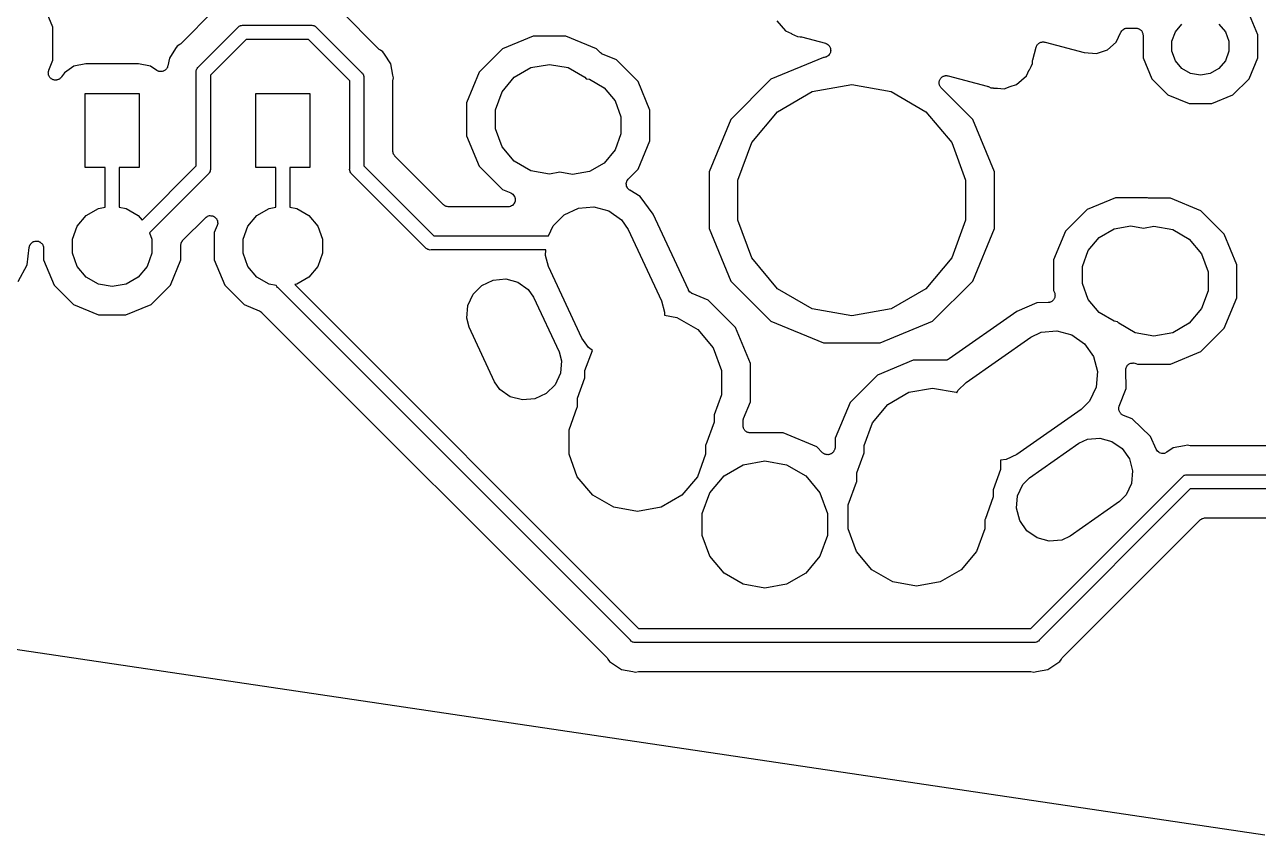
# Model space of a CAD drawing. Extents: x 61 to 194, y -153 to -61.
# Drawn here: x 142.96 to 164.65, y -143.91 to -129.67 of the extents above; entities that cross this region are included whole.
import ezdxf

# ---------------------------------------------------------------- set-up
doc = ezdxf.new("R2010")
doc.units = 0
doc.header["$MEASUREMENT"] = 0
doc.layers.add('BLACK', color=7, linetype='CONTINUOUS')

msp = doc.modelspace()

# ---------------------------------------------------------------- linework, layer by layer
at = {"layer": 'BLACK', "linetype": 'CONTINUOUS'}
for p, q in [((143.458, -129.71), (143.236, -129.174)), ((146.299, -129.405), (145.705, -129.999)), ((149.195, -130.099), (148.501, -129.405)), ((146.733, -129.694), (146.746, -129.685)), ((146.746, -129.685), (146.752, -129.684)), ((146.752, -129.684), (146.757, -129.681)), ((146.757, -129.681), (146.773, -129.678)), ((146.773, -129.678), (146.789, -129.674)), ((146.789, -129.674), (146.805, -129.675)), ((146.805, -129.675), (147.995, -129.675)), ((147.995, -129.675), (148.011, -129.674)), ((148.011, -129.674), (148.027, -129.678)), ((148.027, -129.678), (148.043, -129.681)), ((148.043, -129.681), (148.048, -129.684)), ((148.048, -129.684), (148.054, -129.685)), ((148.054, -129.685), (148.067, -129.694)), ((156.185, -129.597), (156.261, -129.684)), ((156.261, -129.684), (156.261, -129.684)), ((156.261, -129.684), (156.262, -129.684)), ((156.262, -129.684), (156.338, -129.772)), ((163.189, -129.79), (163.303, -129.655)), ((163.956, -129.655), (164.069, -129.79)), ((164.637, -129.844), (164.491, -129.492)), ((143.458, -130.29), (143.458, -129.71)), ((146.015, -130.408), (146.708, -129.715)), ((146.708, -129.715), (146.718, -129.703)), ((146.718, -129.703), (146.733, -129.694)), ((148.067, -129.694), (148.082, -129.703)), ((148.082, -129.703), (148.092, -129.715)), ((148.092, -129.715), (148.885, -130.508)), ((151.897, -129.868), (151.362, -130.09)), ((152.477, -129.868), (151.897, -129.868)), ((153.013, -130.09), (152.477, -129.868)), ((156.338, -129.772), (156.441, -129.822)), ((156.441, -129.822), (156.442, -129.823)), ((156.442, -129.823), (156.442, -129.823)), ((156.442, -129.823), (156.544, -129.873)), ((156.544, -129.873), (156.592, -129.877)), ((156.592, -129.877), (156.604, -129.88)), ((156.604, -129.88), (156.616, -129.881)), ((156.616, -129.881), (157.037, -129.992)), ((162.146, -129.972), (162.233, -129.795)), ((162.233, -129.795), (162.236, -129.792)), ((162.236, -129.792), (162.237, -129.788)), ((162.237, -129.788), (162.249, -129.774)), ((162.249, -129.774), (162.259, -129.76)), ((162.259, -129.76), (162.263, -129.757)), ((162.263, -129.757), (162.265, -129.754)), ((162.265, -129.754), (162.281, -129.745)), ((162.281, -129.745), (162.296, -129.735)), ((162.296, -129.735), (162.3, -129.734)), ((162.3, -129.734), (162.304, -129.732)), ((162.304, -129.732), (162.321, -129.729)), ((162.321, -129.729), (162.339, -129.725)), ((162.339, -129.725), (162.343, -129.725)), ((162.343, -129.725), (162.347, -129.724)), ((162.347, -129.724), (162.494, -129.724)), ((162.494, -129.724), (162.505, -129.726)), ((162.505, -129.726), (162.516, -129.726)), ((162.516, -129.726), (162.527, -129.73)), ((162.527, -129.73), (162.538, -129.732)), ((162.538, -129.732), (162.547, -129.738)), ((162.547, -129.738), (162.558, -129.741)), ((162.558, -129.741), (162.566, -129.749)), ((162.566, -129.749), (162.576, -129.754)), ((162.576, -129.754), (162.583, -129.763)), ((162.583, -129.763), (162.591, -129.77)), ((162.591, -129.77), (162.597, -129.779)), ((162.597, -129.779), (162.604, -129.788)), ((162.604, -129.788), (162.608, -129.798)), ((162.608, -129.798), (162.614, -129.808)), ((162.614, -129.808), (162.615, -129.819)), ((162.615, -129.819), (162.619, -129.829)), ((162.619, -129.829), (162.619, -129.84)), ((162.619, -129.84), (162.621, -129.851)), ((162.621, -129.851), (162.621, -130.245)), ((163.129, -129.956), (163.189, -129.79)), ((164.069, -129.79), (164.129, -129.956)), ((164.637, -130.245), (164.637, -129.844)), ((145.615, -130.086), (145.504, -130.253)), ((145.644, -130.044), (145.615, -130.086)), ((145.615, -130.086), (145.615, -130.086)), ((145.686, -130.015), (145.644, -130.044)), ((145.695, -130.007), (145.686, -130.015)), ((145.705, -129.999), (145.695, -130.007)), ((146.852, -129.925), (146.225, -130.552)), ((147.948, -129.925), (146.852, -129.925)), ((148.675, -130.652), (147.948, -129.925)), ((149.205, -130.107), (149.195, -130.099)), ((149.214, -130.115), (149.205, -130.107)), ((149.256, -130.144), (149.214, -130.115)), ((151.362, -130.09), (150.951, -130.501)), ((153.079, -130.156), (153.013, -130.09)), ((157.037, -129.992), (157.042, -129.995)), ((157.042, -129.995), (157.048, -129.996)), ((157.048, -129.996), (157.062, -130.004)), ((157.062, -130.004), (157.077, -130.011)), ((157.077, -130.011), (157.081, -130.015)), ((157.081, -130.015), (157.086, -130.018)), ((157.086, -130.018), (157.096, -130.03)), ((157.096, -130.03), (157.108, -130.042)), ((157.108, -130.042), (157.111, -130.047)), ((157.111, -130.047), (157.114, -130.052)), ((157.114, -130.052), (157.12, -130.067)), ((157.12, -130.067), (157.127, -130.082)), ((157.127, -130.082), (157.127, -130.088)), ((157.127, -130.088), (157.129, -130.093)), ((157.129, -130.093), (157.129, -130.109)), ((157.129, -130.109), (157.131, -130.126)), ((160.682, -130.283), (160.742, -130.06)), ((160.742, -130.06), (160.747, -130.05)), ((160.747, -130.05), (160.75, -130.04)), ((160.75, -130.04), (160.756, -130.03)), ((160.756, -130.03), (160.761, -130.02)), ((160.761, -130.02), (160.769, -130.013)), ((160.769, -130.013), (160.775, -130.004)), ((160.775, -130.004), (160.784, -129.997)), ((160.784, -129.997), (160.793, -129.989)), ((160.793, -129.989), (160.802, -129.985)), ((160.802, -129.985), (160.811, -129.978)), ((160.811, -129.978), (160.822, -129.975)), ((160.822, -129.975), (160.833, -129.971)), ((160.833, -129.971), (160.843, -129.97)), ((160.843, -129.97), (160.854, -129.967)), ((160.854, -129.967), (160.865, -129.968)), ((160.865, -129.968), (160.877, -129.967)), ((160.877, -129.967), (160.887, -129.97)), ((160.887, -129.97), (160.898, -129.971)), ((160.898, -129.971), (161.588, -130.156)), ((161.803, -130.17), (161.994, -130.105)), ((161.994, -130.105), (162.146, -129.972)), ((163.129, -130.132), (163.129, -129.956)), ((164.129, -129.956), (164.129, -130.132)), ((143.386, -130.465), (143.458, -130.29)), ((145.504, -130.253), (145.477, -130.388)), ((149.285, -130.186), (149.256, -130.144)), ((149.396, -130.353), (149.285, -130.186)), ((149.285, -130.186), (149.285, -130.186)), ((153.081, -130.158), (153.079, -130.156)), ((153.083, -130.16), (153.081, -130.158)), ((153.099, -130.17), (153.083, -130.16)), ((153.115, -130.181), (153.099, -130.17)), ((153.118, -130.182), (153.115, -130.181)), ((153.12, -130.184), (153.118, -130.182)), ((153.362, -130.284), (153.12, -130.184)), ((153.744, -130.666), (153.362, -130.284)), ((157.001, -130.242), (156.079, -130.624)), ((157.004, -130.242), (157.001, -130.242)), ((157.01, -130.241), (157.004, -130.242)), ((157.016, -130.241), (157.01, -130.241)), ((157.032, -130.237), (157.016, -130.241)), ((157.048, -130.234), (157.032, -130.237)), ((157.053, -130.231), (157.048, -130.234)), ((157.058, -130.23), (157.053, -130.231)), ((157.072, -130.22), (157.058, -130.23)), ((157.086, -130.212), (157.072, -130.22)), ((157.09, -130.208), (157.086, -130.212)), ((157.094, -130.205), (157.09, -130.208)), ((157.104, -130.191), (157.094, -130.205)), ((157.114, -130.178), (157.104, -130.191)), ((157.116, -130.173), (157.114, -130.178)), ((157.12, -130.168), (157.116, -130.173)), ((157.124, -130.152), (157.12, -130.168)), ((157.129, -130.137), (157.124, -130.152)), ((157.131, -130.126), (157.129, -130.131)), ((157.129, -130.131), (157.129, -130.137)), ((160.675, -130.352), (160.677, -130.309)), ((160.677, -130.309), (160.68, -130.296)), ((160.68, -130.296), (160.682, -130.283)), ((161.588, -130.156), (161.803, -130.17)), ((162.621, -130.245), (162.775, -130.615)), ((163.189, -130.298), (163.129, -130.132)), ((163.303, -130.433), (163.189, -130.298)), ((164.069, -130.298), (163.956, -130.433)), ((164.129, -130.132), (164.069, -130.298)), ((164.484, -130.615), (164.637, -130.245)), ((143.376, -130.508), (143.379, -130.496)), ((143.377, -130.517), (143.376, -130.508)), ((143.377, -130.527), (143.377, -130.517)), ((143.38, -130.539), (143.377, -130.527)), ((143.379, -130.496), (143.38, -130.483)), ((143.38, -130.483), (143.384, -130.474)), ((143.382, -130.551), (143.38, -130.539)), ((143.386, -130.56), (143.382, -130.551)), ((143.384, -130.474), (143.386, -130.465)), ((143.659, -130.509), (143.609, -130.584)), ((143.827, -130.396), (143.659, -130.509)), ((144.038, -130.355), (143.827, -130.396)), ((144.962, -130.355), (144.038, -130.355)), ((145.173, -130.396), (144.962, -130.355)), ((145.282, -130.469), (145.173, -130.396)), ((145.294, -130.475), (145.282, -130.469)), ((145.306, -130.482), (145.294, -130.475)), ((145.314, -130.483), (145.306, -130.482)), ((145.322, -130.487), (145.314, -130.483)), ((145.336, -130.488), (145.322, -130.487)), ((145.35, -130.49), (145.336, -130.488)), ((145.358, -130.489), (145.35, -130.49)), ((145.366, -130.49), (145.358, -130.489)), ((145.379, -130.486), (145.366, -130.49)), ((145.393, -130.484), (145.379, -130.486)), ((145.4, -130.48), (145.393, -130.484)), ((145.408, -130.477), (145.4, -130.48)), ((145.42, -130.469), (145.408, -130.477)), ((145.432, -130.462), (145.42, -130.469)), ((145.437, -130.456), (145.432, -130.462)), ((145.444, -130.451), (145.437, -130.456)), ((145.452, -130.44), (145.444, -130.451)), ((145.461, -130.429), (145.452, -130.44)), ((145.464, -130.421), (145.461, -130.429)), ((145.469, -130.415), (145.464, -130.421)), ((145.472, -130.401), (145.469, -130.415)), ((145.477, -130.388), (145.472, -130.401)), ((145.974, -130.489), (145.978, -130.473)), ((145.975, -130.505), (145.974, -130.489)), ((145.975, -132.148), (145.975, -130.505)), ((145.978, -130.473), (145.981, -130.457)), ((145.981, -130.457), (145.984, -130.452)), ((145.984, -130.452), (145.985, -130.446)), ((145.985, -130.446), (145.994, -130.433)), ((145.994, -130.433), (146.003, -130.418)), ((146.003, -130.418), (146.015, -130.408)), ((146.225, -130.552), (146.225, -132.195)), ((148.885, -130.508), (148.897, -130.518)), ((148.897, -130.518), (148.906, -130.533)), ((148.906, -130.533), (148.915, -130.546)), ((148.915, -130.546), (148.916, -130.552)), ((148.916, -130.552), (148.919, -130.557)), ((149.435, -130.55), (149.396, -130.353)), ((149.445, -130.6), (149.435, -130.55)), ((149.435, -130.55), (149.435, -130.55)), ((150.951, -130.501), (150.729, -131.036)), ((151.567, -130.588), (151.857, -130.42)), ((151.857, -130.42), (152.187, -130.362)), ((152.187, -130.362), (152.517, -130.42)), ((152.517, -130.42), (152.807, -130.588)), ((160.572, -130.562), (160.622, -130.459)), ((160.622, -130.459), (160.623, -130.458)), ((160.623, -130.458), (160.652, -130.399)), ((160.623, -130.458), (160.623, -130.458)), ((160.652, -130.399), (160.653, -130.396)), ((160.653, -130.396), (160.675, -130.352)), ((163.456, -130.521), (163.303, -130.433)), ((163.629, -130.552), (163.456, -130.521)), ((163.803, -130.521), (163.629, -130.552)), ((163.956, -130.433), (163.803, -130.521)), ((143.389, -130.569), (143.386, -130.56)), ((143.396, -130.58), (143.389, -130.569)), ((143.402, -130.591), (143.396, -130.58)), ((143.409, -130.597), (143.402, -130.591)), ((143.415, -130.605), (143.409, -130.597)), ((143.426, -130.612), (143.415, -130.605)), ((143.435, -130.62), (143.426, -130.612)), ((143.444, -130.624), (143.435, -130.62)), ((143.452, -130.63), (143.444, -130.624)), ((143.464, -130.632), (143.452, -130.63)), ((143.475, -130.637), (143.464, -130.632)), ((143.485, -130.638), (143.475, -130.637)), ((143.495, -130.64), (143.485, -130.638)), ((143.507, -130.639), (143.495, -130.64)), ((143.52, -130.639), (143.507, -130.639)), ((143.529, -130.636), (143.52, -130.639)), ((143.539, -130.635), (143.529, -130.636)), ((143.55, -130.63), (143.539, -130.635)), ((143.562, -130.626), (143.55, -130.63)), ((143.569, -130.62), (143.562, -130.626)), ((143.578, -130.616), (143.569, -130.62)), ((143.587, -130.607), (143.578, -130.616)), ((143.597, -130.599), (143.587, -130.607)), ((143.602, -130.591), (143.597, -130.599)), ((143.609, -130.584), (143.602, -130.591)), ((148.675, -132.195), (148.675, -130.652)), ((148.919, -130.557), (148.922, -130.573)), ((148.922, -130.573), (148.926, -130.589)), ((148.926, -130.589), (148.925, -130.605)), ((148.925, -130.605), (148.925, -132.148)), ((149.433, -130.675), (149.435, -130.663)), ((149.433, -131.885), (149.433, -130.675)), ((149.435, -130.65), (149.445, -130.6)), ((149.435, -130.663), (149.435, -130.65)), ((151.352, -130.844), (151.567, -130.588)), ((152.807, -130.588), (152.829, -130.614)), ((152.829, -130.614), (152.888, -130.624)), ((152.888, -130.624), (153.148, -130.774)), ((153.951, -131.165), (153.744, -130.666)), ((156.079, -130.624), (155.374, -131.329)), ((156.805, -130.842), (157.5, -130.719)), ((157.5, -130.719), (158.195, -130.842)), ((159.036, -130.676), (159.039, -130.665)), ((159.037, -130.687), (159.036, -130.676)), ((159.036, -130.697), (159.037, -130.687)), ((159.039, -130.708), (159.036, -130.697)), ((159.039, -130.665), (159.04, -130.654)), ((159.04, -130.72), (159.039, -130.708)), ((159.04, -130.654), (159.045, -130.644)), ((159.045, -130.73), (159.04, -130.72)), ((159.045, -130.644), (159.048, -130.633)), ((159.048, -130.74), (159.045, -130.73)), ((159.048, -130.633), (159.054, -130.624)), ((159.054, -130.749), (159.048, -130.74)), ((159.054, -130.624), (159.059, -130.614)), ((159.059, -130.76), (159.054, -130.749)), ((159.059, -130.614), (159.067, -130.606)), ((159.067, -130.767), (159.059, -130.76)), ((159.067, -130.606), (159.073, -130.597)), ((159.073, -130.776), (159.067, -130.767)), ((159.073, -130.597), (159.082, -130.59)), ((159.082, -130.59), (159.09, -130.582)), ((159.09, -130.582), (159.1, -130.578)), ((159.1, -130.578), (159.109, -130.571)), ((159.109, -130.571), (159.12, -130.568)), ((159.12, -130.568), (159.13, -130.564)), ((159.13, -130.564), (159.141, -130.563)), ((159.141, -130.563), (159.151, -130.56)), ((159.151, -130.56), (159.163, -130.561)), ((159.163, -130.561), (159.174, -130.56)), ((159.174, -130.56), (159.184, -130.563)), ((159.184, -130.563), (159.195, -130.564)), ((159.195, -130.564), (159.881, -130.745)), ((159.881, -130.745), (159.892, -130.75)), ((159.892, -130.75), (159.905, -130.754)), ((159.905, -130.754), (159.944, -130.773)), ((160.177, -130.79), (160.287, -130.752)), ((160.287, -130.752), (160.397, -130.715)), ((160.287, -130.752), (160.287, -130.752)), ((160.287, -130.752), (160.287, -130.752)), ((160.397, -130.715), (160.484, -130.639)), ((160.484, -130.638), (160.572, -130.562)), ((160.484, -130.639), (160.484, -130.638)), ((160.484, -130.639), (160.484, -130.639)), ((162.775, -130.615), (163.058, -130.899)), ((164.2, -130.899), (164.484, -130.615)), ((144.025, -132.175), (144.025, -130.875)), ((144.025, -130.875), (144.975, -130.875)), ((144.975, -130.875), (144.975, -132.175)), ((147.025, -132.175), (147.025, -130.875)), ((147.025, -130.875), (147.975, -130.875)), ((147.975, -130.875), (147.975, -132.175)), ((151.237, -131.159), (151.352, -130.844)), ((153.148, -130.774), (153.341, -131.004)), ((156.195, -131.194), (156.805, -130.842)), ((158.195, -130.842), (158.805, -131.194)), ((159.626, -131.329), (159.073, -130.776)), ((159.944, -130.773), (159.992, -130.777)), ((159.992, -130.777), (159.995, -130.778)), ((159.995, -130.778), (160.061, -130.782)), ((160.061, -130.782), (160.061, -130.782)), ((160.061, -130.782), (160.062, -130.782)), ((160.062, -130.782), (160.177, -130.79)), ((163.058, -130.899), (163.429, -131.052)), ((163.83, -131.052), (164.2, -130.899)), ((150.729, -131.036), (150.729, -131.617)), ((151.237, -131.494), (151.237, -131.159)), ((153.341, -131.004), (153.443, -131.285)), ((153.951, -131.705), (153.951, -131.165)), ((155.741, -131.735), (156.195, -131.194)), ((158.805, -131.194), (159.259, -131.735)), ((163.429, -131.052), (163.83, -131.052)), ((153.443, -131.285), (153.443, -131.585)), ((155.374, -131.329), (154.992, -132.251)), ((160.008, -132.251), (159.626, -131.329)), ((150.729, -131.617), (150.951, -132.152)), ((151.352, -131.809), (151.237, -131.494)), ((153.443, -131.585), (153.341, -131.867)), ((151.567, -132.065), (151.352, -131.809)), ((153.744, -132.204), (153.951, -131.705)), ((155.5, -132.397), (155.741, -131.735)), ((159.259, -131.735), (159.5, -132.397)), ((149.434, -131.891), (149.433, -131.885)), ((149.433, -131.896), (149.434, -131.891)), ((149.438, -131.912), (149.433, -131.896)), ((149.441, -131.929), (149.438, -131.912)), ((149.443, -131.933), (149.441, -131.929)), ((149.445, -131.939), (149.443, -131.933)), ((149.454, -131.952), (149.445, -131.939)), ((149.463, -131.967), (149.454, -131.952)), ((149.467, -131.97), (149.463, -131.967)), ((149.47, -131.975), (149.467, -131.97)), ((150.325, -132.83), (149.47, -131.975)), ((151.857, -132.233), (151.567, -132.065)), ((153.341, -131.867), (153.148, -132.096)), ((144.375, -132.175), (144.025, -132.175)), ((144.375, -132.873), (144.375, -132.175)), ((144.975, -132.175), (144.625, -132.175)), ((144.625, -132.175), (144.625, -132.873)), ((145.025, -133.099), (145.975, -132.148)), ((146.197, -132.282), (146.185, -132.292)), ((146.206, -132.267), (146.197, -132.282)), ((146.215, -132.254), (146.206, -132.267)), ((146.216, -132.248), (146.215, -132.254)), ((146.219, -132.243), (146.216, -132.248)), ((146.222, -132.227), (146.219, -132.243)), ((146.226, -132.211), (146.222, -132.227)), ((146.225, -132.195), (146.226, -132.211)), ((147.375, -132.175), (147.025, -132.175)), ((147.375, -132.873), (147.375, -132.175)), ((147.975, -132.175), (147.625, -132.175)), ((147.625, -132.175), (147.625, -132.873)), ((148.674, -132.211), (148.675, -132.195)), ((148.678, -132.227), (148.674, -132.211)), ((148.681, -132.243), (148.678, -132.227)), ((148.684, -132.248), (148.681, -132.243)), ((148.685, -132.254), (148.684, -132.248)), ((148.694, -132.267), (148.685, -132.254)), ((148.703, -132.282), (148.694, -132.267)), ((148.715, -132.292), (148.703, -132.282)), ((148.925, -132.148), (150.152, -133.375)), ((150.951, -132.152), (151.362, -132.563)), ((152.187, -132.291), (151.857, -132.233)), ((152.37, -132.259), (152.187, -132.291)), ((152.593, -132.298), (152.37, -132.259)), ((152.888, -132.246), (152.593, -132.298)), ((153.148, -132.096), (152.888, -132.246)), ((153.573, -132.376), (153.744, -132.204)), ((154.992, -132.251), (154.992, -133.249)), ((160.008, -133.249), (160.008, -132.251)), ((146.185, -132.292), (145.156, -133.321)), ((150.008, -133.585), (148.715, -132.292)), ((153.536, -132.454), (153.541, -132.437)), ((153.537, -132.459), (153.536, -132.454)), ((153.536, -132.463), (153.537, -132.459)), ((153.539, -132.481), (153.536, -132.463)), ((153.54, -132.498), (153.539, -132.481)), ((153.542, -132.502), (153.54, -132.498)), ((153.541, -132.437), (153.544, -132.42)), ((153.543, -132.506), (153.542, -132.502)), ((153.544, -132.42), (153.547, -132.416)), ((153.547, -132.416), (153.548, -132.412)), ((153.548, -132.412), (153.558, -132.397)), ((153.558, -132.397), (153.567, -132.382)), ((153.567, -132.382), (153.571, -132.379)), ((153.571, -132.379), (153.573, -132.376)), ((155.5, -133.103), (155.5, -132.397)), ((159.5, -132.397), (159.5, -133.103)), ((151.362, -132.563), (151.507, -132.623)), ((151.507, -132.623), (151.523, -132.633)), ((151.523, -132.633), (151.54, -132.643)), ((151.54, -132.643), (151.542, -132.645)), ((151.542, -132.645), (151.544, -132.646)), ((151.544, -132.646), (151.556, -132.662)), ((151.556, -132.662), (151.568, -132.677)), ((151.568, -132.677), (151.569, -132.679)), ((151.569, -132.679), (151.571, -132.681)), ((151.571, -132.681), (151.577, -132.7)), ((151.577, -132.7), (151.583, -132.718)), ((151.583, -132.718), (151.583, -132.721)), ((151.583, -132.721), (151.584, -132.723)), ((153.551, -132.522), (153.543, -132.506)), ((153.559, -132.538), (153.551, -132.522)), ((153.562, -132.541), (153.559, -132.538)), ((153.564, -132.545), (153.562, -132.541)), ((153.577, -132.557), (153.564, -132.545)), ((153.59, -132.57), (153.577, -132.557)), ((153.594, -132.571), (153.59, -132.57)), ((153.597, -132.574), (153.594, -132.571)), ((153.782, -132.686), (153.597, -132.574)), ((154.008, -132.994), (153.782, -132.686)), ((162.137, -132.707), (161.638, -132.914)), ((162.678, -132.707), (162.137, -132.707)), ((162.68, -132.708), (162.678, -132.707)), ((162.699, -132.711), (162.68, -132.708)), ((162.718, -132.715), (162.699, -132.711)), ((162.721, -132.715), (162.718, -132.715)), ((162.723, -132.716), (162.721, -132.715)), ((163.103, -132.716), (162.723, -132.716)), ((163.638, -132.937), (163.103, -132.716)), ((144.044, -133.017), (144.257, -132.893)), ((144.257, -132.893), (144.375, -132.873)), ((144.625, -132.873), (144.743, -132.893)), ((144.743, -132.893), (144.956, -133.017)), ((147.044, -133.017), (147.257, -132.893)), ((147.257, -132.893), (147.375, -132.873)), ((147.625, -132.873), (147.743, -132.893)), ((147.743, -132.893), (147.956, -133.017)), ((150.33, -132.833), (150.325, -132.83)), ((150.333, -132.837), (150.33, -132.833)), ((150.348, -132.846), (150.333, -132.837)), ((150.361, -132.855), (150.348, -132.846)), ((150.367, -132.857), (150.361, -132.855)), ((150.371, -132.859), (150.367, -132.857)), ((150.388, -132.862), (150.371, -132.859)), ((150.404, -132.867), (150.388, -132.862)), ((150.409, -132.866), (150.404, -132.867)), ((150.415, -132.867), (150.409, -132.866)), ((151.458, -132.867), (150.415, -132.867)), ((151.477, -132.864), (151.458, -132.867)), ((151.496, -132.861), (151.477, -132.864)), ((151.499, -132.86), (151.496, -132.861)), ((151.502, -132.859), (151.499, -132.86)), ((151.518, -132.85), (151.502, -132.859)), ((151.535, -132.841), (151.518, -132.85)), ((151.537, -132.839), (151.535, -132.841)), ((151.54, -132.837), (151.537, -132.839)), ((151.552, -132.822), (151.54, -132.837)), ((151.565, -132.808), (151.552, -132.822)), ((151.566, -132.806), (151.565, -132.808)), ((151.568, -132.803), (151.566, -132.806)), ((151.575, -132.785), (151.568, -132.803)), ((151.582, -132.767), (151.575, -132.785)), ((151.583, -132.762), (151.582, -132.765)), ((151.582, -132.765), (151.582, -132.767)), ((151.584, -132.723), (151.583, -132.743)), ((151.583, -132.743), (151.583, -132.762)), ((152.447, -133.006), (152.695, -132.891)), ((152.695, -132.891), (152.967, -132.867)), ((152.967, -132.867), (153.231, -132.938)), ((153.231, -132.938), (153.455, -133.094)), ((161.638, -132.914), (161.256, -133.296)), ((164.049, -133.348), (163.638, -132.937)), ((143.886, -133.205), (144.044, -133.017)), ((144.956, -133.017), (145.025, -133.099)), ((145.744, -133.451), (146.138, -133.057)), ((146.138, -133.057), (146.154, -133.046)), ((146.154, -133.046), (146.169, -133.035)), ((146.169, -133.035), (146.172, -133.034)), ((146.172, -133.034), (146.174, -133.032)), ((146.174, -133.032), (146.193, -133.027)), ((146.193, -133.027), (146.211, -133.021)), ((146.211, -133.021), (146.214, -133.021)), ((146.214, -133.021), (146.217, -133.021)), ((146.217, -133.021), (146.236, -133.022)), ((146.236, -133.022), (146.255, -133.023)), ((146.255, -133.023), (146.258, -133.024)), ((146.258, -133.024), (146.26, -133.025)), ((146.26, -133.025), (146.278, -133.033)), ((146.278, -133.033), (146.296, -133.04)), ((146.296, -133.04), (146.298, -133.042)), ((146.298, -133.042), (146.3, -133.043)), ((146.3, -133.043), (146.314, -133.057)), ((146.314, -133.057), (146.328, -133.07)), ((146.328, -133.07), (146.33, -133.072)), ((146.33, -133.072), (146.332, -133.074)), ((146.332, -133.074), (146.34, -133.092)), ((146.34, -133.092), (146.349, -133.109)), ((146.349, -133.109), (146.349, -133.112)), ((146.349, -133.112), (146.35, -133.114)), ((146.35, -133.114), (146.352, -133.134)), ((146.352, -133.134), (146.355, -133.153)), ((146.355, -133.153), (146.354, -133.155)), ((146.354, -133.155), (146.354, -133.158)), ((146.886, -133.205), (147.044, -133.017)), ((147.956, -133.017), (148.114, -133.205)), ((152.254, -133.2), (152.447, -133.006)), ((153.455, -133.094), (153.572, -133.262)), ((154.629, -134.328), (154.008, -132.994)), ((155.741, -133.765), (155.5, -133.103)), ((159.5, -133.103), (159.259, -133.765)), ((143.802, -133.437), (143.886, -133.205)), ((145.156, -133.321), (145.198, -133.437)), ((146.345, -133.196), (146.293, -133.32)), ((146.293, -133.32), (146.293, -133.8)), ((146.349, -133.177), (146.345, -133.196)), ((146.354, -133.158), (146.349, -133.177)), ((146.802, -133.437), (146.886, -133.205)), ((148.114, -133.205), (148.198, -133.437)), ((152.172, -133.375), (152.254, -133.2)), ((153.572, -133.262), (154.158, -134.518)), ((154.992, -133.249), (155.374, -134.171)), ((159.626, -134.171), (160.008, -133.249)), ((161.256, -133.296), (161.049, -133.795)), ((161.852, -133.404), (162.112, -133.254)), ((162.112, -133.254), (162.407, -133.202)), ((162.407, -133.202), (162.63, -133.241)), ((162.63, -133.241), (162.813, -133.209)), ((162.813, -133.209), (163.143, -133.267)), ((163.143, -133.267), (163.433, -133.435)), ((164.271, -133.883), (164.049, -133.348)), ((143.007, -133.884), (143.04, -133.58)), ((143.04, -133.58), (143.045, -133.566)), ((143.045, -133.566), (143.047, -133.551)), ((143.047, -133.551), (143.051, -133.545)), ((143.051, -133.545), (143.053, -133.538)), ((143.053, -133.538), (143.062, -133.526)), ((143.062, -133.526), (143.069, -133.513)), ((143.069, -133.513), (143.075, -133.508)), ((143.075, -133.508), (143.079, -133.502)), ((143.079, -133.502), (143.091, -133.494)), ((143.091, -133.494), (143.103, -133.484)), ((143.103, -133.484), (143.11, -133.482)), ((143.11, -133.482), (143.115, -133.478)), ((143.115, -133.478), (143.13, -133.474)), ((143.13, -133.474), (143.144, -133.469)), ((143.144, -133.469), (143.151, -133.469)), ((143.151, -133.469), (143.158, -133.467)), ((143.158, -133.467), (143.173, -133.469)), ((143.173, -133.469), (143.189, -133.469)), ((143.189, -133.469), (143.195, -133.471)), ((143.195, -133.471), (143.202, -133.472)), ((143.202, -133.472), (143.216, -133.479)), ((143.216, -133.479), (143.23, -133.484)), ((143.23, -133.484), (143.235, -133.489)), ((143.235, -133.489), (143.242, -133.492)), ((143.242, -133.492), (143.252, -133.503)), ((143.252, -133.503), (143.264, -133.513)), ((143.264, -133.513), (143.267, -133.519)), ((143.267, -133.519), (143.272, -133.524)), ((143.272, -133.524), (143.278, -133.538)), ((143.278, -133.538), (143.286, -133.551)), ((143.286, -133.551), (143.287, -133.558)), ((143.287, -133.558), (143.29, -133.564)), ((143.29, -133.564), (143.291, -133.579)), ((143.291, -133.579), (143.293, -133.594)), ((143.802, -133.683), (143.802, -133.437)), ((145.198, -133.437), (145.198, -133.683)), ((145.707, -133.53), (145.711, -133.514)), ((145.707, -133.536), (145.707, -133.53)), ((145.707, -133.541), (145.707, -133.536)), ((145.707, -133.8), (145.707, -133.541)), ((145.711, -133.514), (145.714, -133.498)), ((145.714, -133.498), (145.717, -133.493)), ((145.717, -133.493), (145.718, -133.488)), ((145.718, -133.488), (145.728, -133.474)), ((145.728, -133.474), (145.736, -133.46)), ((145.736, -133.46), (145.74, -133.456)), ((145.74, -133.456), (145.744, -133.451)), ((146.802, -133.683), (146.802, -133.437)), ((148.198, -133.437), (148.198, -133.683)), ((150.018, -133.597), (150.008, -133.585)), ((150.152, -133.375), (152.172, -133.375)), ((161.659, -133.633), (161.852, -133.404)), ((163.433, -133.435), (163.648, -133.691)), ((143.293, -133.594), (143.293, -133.8)), ((143.293, -133.8), (143.477, -134.243)), ((143.886, -133.915), (143.802, -133.683)), ((145.198, -133.683), (145.114, -133.915)), ((145.523, -134.243), (145.707, -133.8)), ((146.293, -133.8), (146.477, -134.243)), ((146.886, -133.915), (146.802, -133.683)), ((148.198, -133.683), (148.114, -133.915)), ((150.033, -133.606), (150.018, -133.597)), ((150.046, -133.615), (150.033, -133.606)), ((150.052, -133.616), (150.046, -133.615)), ((150.057, -133.619), (150.052, -133.616)), ((150.073, -133.622), (150.057, -133.619)), ((150.089, -133.626), (150.073, -133.622)), ((150.105, -133.625), (150.089, -133.626)), ((152.123, -133.625), (150.105, -133.625)), ((152.114, -133.719), (152.123, -133.625)), ((152.167, -133.917), (152.114, -133.719)), ((156.195, -134.306), (155.741, -133.765)), ((159.259, -133.765), (158.805, -134.306)), ((161.049, -133.795), (161.049, -134.335)), ((161.557, -133.915), (161.659, -133.633)), ((163.648, -133.691), (163.763, -134.006)), ((142.845, -134.179), (143.007, -133.884)), ((144.044, -134.103), (143.886, -133.915)), ((145.114, -133.915), (144.956, -134.103)), ((147.044, -134.103), (146.886, -133.915)), ((148.114, -133.915), (147.956, -134.103)), ((152.753, -135.173), (152.167, -133.917)), ((161.557, -134.215), (161.557, -133.915)), ((163.763, -134.006), (163.763, -134.341)), ((164.271, -134.464), (164.271, -133.883)), ((144.257, -134.226), (144.044, -134.103)), ((144.5, -134.269), (144.257, -134.226)), ((144.743, -134.226), (144.5, -134.269)), ((144.956, -134.103), (144.743, -134.226)), ((147.257, -134.226), (147.044, -134.103)), ((147.384, -134.249), (147.257, -134.226)), ((147.743, -134.226), (147.709, -134.232)), ((147.709, -134.232), (153.752, -140.275)), ((147.956, -134.103), (147.743, -134.226)), ((151, -134.247), (151.199, -134.154)), ((151.199, -134.154), (151.419, -134.134)), ((151.419, -134.134), (151.632, -134.191)), ((151.632, -134.191), (151.812, -134.318)), ((155.374, -134.171), (156.079, -134.876)), ((158.921, -134.876), (159.626, -134.171)), ((161.659, -134.496), (161.557, -134.215)), ((143.477, -134.243), (143.817, -134.583)), ((145.183, -134.583), (145.523, -134.243)), ((146.477, -134.243), (146.817, -134.583)), ((147.385, -134.254), (147.384, -134.249)), ((147.394, -134.267), (147.385, -134.254)), ((147.403, -134.282), (147.394, -134.267)), ((147.415, -134.292), (147.403, -134.282)), ((153.608, -140.485), (147.415, -134.292)), ((150.751, -134.602), (150.844, -134.403)), ((150.844, -134.403), (151, -134.247)), ((151.812, -134.318), (151.907, -134.453)), ((151.907, -134.453), (152.355, -135.413)), ((154.631, -134.33), (154.629, -134.328)), ((154.632, -134.332), (154.631, -134.33)), ((154.644, -134.348), (154.632, -134.332)), ((154.655, -134.364), (154.644, -134.348)), ((154.657, -134.365), (154.655, -134.364)), ((154.659, -134.367), (154.657, -134.365)), ((154.675, -134.378), (154.659, -134.367)), ((154.691, -134.389), (154.675, -134.378)), ((154.694, -134.39), (154.691, -134.389)), ((154.696, -134.391), (154.694, -134.39)), ((154.979, -134.508), (154.696, -134.391)), ((156.805, -134.658), (156.195, -134.306)), ((158.805, -134.306), (158.195, -134.658)), ((161.049, -134.335), (161.065, -134.374)), ((161.065, -134.374), (161.068, -134.386)), ((161.068, -134.386), (161.072, -134.398)), ((161.07, -134.451), (161.069, -134.461)), ((161.073, -134.442), (161.07, -134.451)), ((161.072, -134.398), (161.073, -134.408)), ((161.073, -134.408), (161.075, -134.417)), ((161.075, -134.417), (161.073, -134.429)), ((161.073, -134.429), (161.073, -134.442)), ((163.763, -134.341), (163.648, -134.656)), ((143.817, -134.583), (144.26, -134.767)), ((144.74, -134.767), (145.183, -134.583)), ((146.817, -134.583), (147.085, -134.694)), ((150.731, -134.822), (150.751, -134.602)), ((154.158, -134.518), (154.211, -134.715)), ((155.459, -134.989), (154.979, -134.508)), ((157.5, -134.781), (156.805, -134.658)), ((158.195, -134.658), (157.5, -134.781)), ((160.752, -134.554), (160.402, -134.708)), ((160.951, -134.55), (160.752, -134.554)), ((160.963, -134.547), (160.951, -134.55)), ((160.975, -134.547), (160.963, -134.547)), ((160.984, -134.543), (160.975, -134.547)), ((160.994, -134.541), (160.984, -134.543)), ((161.004, -134.535), (160.994, -134.541)), ((161.016, -134.53), (161.004, -134.535)), ((161.023, -134.523), (161.016, -134.53)), ((161.032, -134.518), (161.023, -134.523)), ((161.039, -134.508), (161.032, -134.518)), ((161.049, -134.5), (161.039, -134.508)), ((161.053, -134.491), (161.049, -134.5)), ((161.059, -134.484), (161.053, -134.491)), ((161.063, -134.472), (161.059, -134.484)), ((161.069, -134.461), (161.063, -134.472)), ((161.852, -134.726), (161.659, -134.496)), ((163.648, -134.656), (163.433, -134.912)), ((164.049, -134.999), (164.271, -134.464)), ((144.26, -134.767), (144.74, -134.767)), ((147.085, -134.694), (147.088, -134.696)), ((147.088, -134.696), (147.09, -134.696)), ((147.09, -134.696), (147.106, -134.707)), ((147.106, -134.707), (147.122, -134.718)), ((147.122, -134.718), (147.124, -134.72)), ((147.124, -134.72), (147.126, -134.722)), ((147.126, -134.722), (153.199, -140.795)), ((150.774, -134.981), (150.731, -134.822)), ((154.211, -134.715), (154.206, -134.772)), ((154.206, -134.772), (154.428, -134.811)), ((154.428, -134.811), (154.795, -135.023)), ((156.079, -134.876), (157.001, -135.258)), ((157.999, -135.258), (158.921, -134.876)), ((160.402, -134.708), (159.213, -135.54)), ((162.112, -134.876), (161.852, -134.726)), ((162.171, -134.886), (162.112, -134.876)), ((162.193, -134.912), (162.171, -134.886)), ((151.222, -135.941), (150.774, -134.981)), ((154.795, -135.023), (155.067, -135.347)), ((155.719, -135.617), (155.459, -134.989)), ((160.646, -135.157), (160.831, -135.071)), ((160.831, -135.071), (161.103, -135.047)), ((161.103, -135.047), (161.367, -135.118)), ((162.483, -135.08), (162.193, -134.912)), ((162.813, -135.138), (162.483, -135.08)), ((163.143, -135.08), (162.813, -135.138)), ((163.433, -134.912), (163.143, -135.08)), ((163.638, -135.41), (164.049, -134.999)), ((152.87, -135.34), (152.753, -135.173)), ((157.001, -135.258), (157.999, -135.258)), ((159.511, -135.952), (160.646, -135.157)), ((161.367, -135.118), (161.591, -135.275)), ((161.591, -135.275), (161.748, -135.498)), ((152.355, -135.413), (152.397, -135.572)), ((152.811, -135.745), (152.941, -135.39)), ((152.941, -135.39), (152.87, -135.34)), ((155.067, -135.347), (155.211, -135.745)), ((159.213, -135.54), (159.198, -135.547)), ((161.748, -135.498), (161.819, -135.762)), ((163.103, -135.632), (163.638, -135.41)), ((152.397, -135.572), (152.378, -135.792)), ((152.811, -135.872), (152.811, -135.745)), ((155.211, -135.745), (155.211, -136.168)), ((155.719, -136.296), (155.719, -135.617)), ((158.578, -135.563), (157.951, -135.823)), ((159.141, -135.563), (158.578, -135.563)), ((159.157, -135.56), (159.141, -135.563)), ((159.173, -135.559), (159.157, -135.56)), ((159.178, -135.556), (159.173, -135.559)), ((159.184, -135.555), (159.178, -135.556)), ((159.198, -135.547), (159.184, -135.555)), ((162.316, -135.739), (162.318, -135.724)), ((162.323, -136.058), (162.316, -135.739)), ((162.318, -135.724), (162.319, -135.709)), ((162.319, -135.709), (162.322, -135.702)), ((162.322, -135.702), (162.323, -135.695)), ((162.323, -135.695), (162.33, -135.682)), ((162.33, -135.682), (162.336, -135.668)), ((162.336, -135.668), (162.341, -135.663)), ((162.341, -135.663), (162.344, -135.657)), ((162.344, -135.657), (162.355, -135.646)), ((162.355, -135.646), (162.366, -135.635)), ((162.366, -135.635), (162.372, -135.632)), ((162.372, -135.632), (162.377, -135.627)), ((162.377, -135.627), (162.391, -135.622)), ((162.391, -135.622), (162.405, -135.615)), ((162.405, -135.615), (162.412, -135.614)), ((162.412, -135.614), (162.418, -135.611)), ((162.418, -135.611), (162.433, -135.611)), ((162.433, -135.611), (162.449, -135.609)), ((162.449, -135.609), (162.455, -135.611)), ((162.455, -135.611), (162.462, -135.61)), ((162.462, -135.61), (162.477, -135.615)), ((162.477, -135.615), (162.492, -135.619)), ((162.492, -135.619), (162.523, -135.632)), ((162.523, -135.632), (163.103, -135.632)), ((151.316, -136.076), (151.222, -135.941)), ((152.378, -135.792), (152.285, -135.992)), ((152.682, -136.228), (152.811, -135.872)), ((157.951, -135.823), (157.47, -136.304)), ((159.366, -136.097), (159.511, -135.952)), ((161.819, -135.762), (161.795, -136.035)), ((151.497, -136.203), (151.316, -136.076)), ((152.129, -136.147), (151.929, -136.241)), ((152.285, -135.992), (152.129, -136.147)), ((155.211, -136.168), (155.082, -136.523)), ((158.135, -136.338), (158.501, -136.126)), ((158.501, -136.126), (158.918, -136.053)), ((158.918, -136.053), (159.335, -136.126)), ((159.335, -136.126), (159.349, -136.134)), ((159.349, -136.134), (159.366, -136.097)), ((161.795, -136.035), (161.679, -136.282)), ((162.203, -136.367), (162.323, -136.058)), ((151.71, -136.26), (151.497, -136.203)), ((151.929, -136.241), (151.71, -136.26)), ((152.532, -136.788), (152.676, -136.39)), ((152.676, -136.39), (152.682, -136.384)), ((152.682, -136.384), (152.682, -136.228)), ((155.6, -136.585), (155.719, -136.296)), ((157.47, -136.304), (157.21, -136.931)), ((157.863, -136.662), (158.135, -136.338)), ((161.679, -136.282), (161.535, -136.427)), ((162.194, -136.41), (162.196, -136.399)), ((162.196, -136.399), (162.197, -136.388)), ((162.197, -136.388), (162.201, -136.378)), ((162.201, -136.378), (162.203, -136.367)), ((155.082, -136.523), (155.082, -136.651)), ((155.59, -136.628), (155.594, -136.609)), ((155.594, -136.609), (155.598, -136.59)), ((155.598, -136.59), (155.599, -136.588)), ((155.599, -136.588), (155.6, -136.585)), ((161.535, -136.427), (160.4, -137.222)), ((162.196, -136.421), (162.194, -136.41)), ((162.196, -136.432), (162.196, -136.421)), ((162.199, -136.443), (162.196, -136.432)), ((162.201, -136.454), (162.199, -136.443)), ((162.206, -136.464), (162.201, -136.454)), ((162.21, -136.474), (162.206, -136.464)), ((162.217, -136.483), (162.21, -136.474)), ((162.222, -136.493), (162.217, -136.483)), ((162.231, -136.5), (162.222, -136.493)), ((162.238, -136.509), (162.231, -136.5)), ((162.247, -136.514), (162.238, -136.509)), ((162.255, -136.522), (162.247, -136.514)), ((162.266, -136.526), (162.255, -136.522)), ((162.275, -136.531), (162.266, -136.526)), ((162.427, -136.59), (162.275, -136.531)), ((162.752, -136.902), (162.427, -136.59)), ((152.532, -137.211), (152.532, -136.788)), ((155.082, -136.651), (154.937, -137.049)), ((155.59, -136.631), (155.59, -136.628)), ((155.59, -136.634), (155.59, -136.631)), ((155.59, -136.714), (155.59, -136.634)), ((155.592, -136.725), (155.59, -136.714)), ((155.592, -136.736), (155.592, -136.725)), ((155.596, -136.746), (155.592, -136.736)), ((155.598, -136.757), (155.596, -136.746)), ((155.603, -136.767), (155.598, -136.757)), ((155.607, -136.777), (155.603, -136.767)), ((155.614, -136.786), (155.607, -136.777)), ((155.62, -136.796), (155.614, -136.786)), ((155.628, -136.803), (155.62, -136.796)), ((155.635, -136.811), (155.628, -136.803)), ((155.645, -136.817), (155.635, -136.811)), ((155.653, -136.824), (155.645, -136.817)), ((155.664, -136.828), (155.653, -136.824)), ((155.673, -136.833), (155.664, -136.828)), ((155.684, -136.835), (155.673, -136.833)), ((155.695, -136.839), (155.684, -136.835)), ((155.706, -136.839), (155.695, -136.839)), ((155.717, -136.841), (155.706, -136.839)), ((156.293, -136.841), (155.717, -136.841)), ((156.884, -137.086), (156.293, -136.841)), ((157.718, -137.06), (157.863, -136.662)), ((154.937, -137.049), (154.932, -137.055)), ((154.932, -137.055), (154.932, -137.211)), ((157.21, -136.931), (157.21, -137.077)), ((160.624, -137.629), (161.492, -137.021)), ((161.492, -137.021), (161.642, -136.952)), ((161.642, -136.952), (161.861, -136.932)), ((161.861, -136.932), (162.074, -136.989)), ((162.074, -136.989), (162.255, -137.116)), ((162.851, -137.126), (162.752, -136.902)), ((163.4, -137.055), (163.35, -137.065)), ((163.45, -137.065), (163.4, -137.055)), ((152.676, -137.609), (152.532, -137.211)), ((154.932, -137.211), (154.787, -137.609)), ((156.985, -137.187), (156.884, -137.086)), ((156.996, -137.195), (156.985, -137.187)), ((157.006, -137.204), (156.996, -137.195)), ((157.014, -137.207), (157.006, -137.204)), ((157.021, -137.212), (157.014, -137.207)), ((157.034, -137.216), (157.021, -137.212)), ((157.047, -137.221), (157.034, -137.216)), ((157.056, -137.221), (157.047, -137.221)), ((157.064, -137.224), (157.056, -137.221)), ((157.077, -137.222), (157.064, -137.224)), ((157.091, -137.223), (157.077, -137.222)), ((157.099, -137.22), (157.091, -137.223)), ((157.108, -137.22), (157.099, -137.22)), ((157.12, -137.214), (157.108, -137.22)), ((157.133, -137.21), (157.12, -137.214)), ((157.14, -137.205), (157.133, -137.21)), ((157.148, -137.201), (157.14, -137.205)), ((157.157, -137.191), (157.148, -137.201)), ((157.168, -137.183), (157.157, -137.191)), ((157.173, -137.176), (157.168, -137.183)), ((157.179, -137.17), (157.173, -137.176)), ((157.185, -137.157), (157.179, -137.17)), ((157.192, -137.146), (157.185, -137.157)), ((157.201, -137.125), (157.192, -137.146)), ((157.203, -137.12), (157.201, -137.123)), ((157.201, -137.123), (157.201, -137.125)), ((157.206, -137.101), (157.203, -137.12)), ((157.21, -137.082), (157.206, -137.101)), ((157.21, -137.077), (157.21, -137.079)), ((157.21, -137.079), (157.21, -137.082)), ((157.589, -137.542), (157.718, -137.187)), ((157.718, -137.187), (157.718, -137.06)), ((160.4, -137.222), (160.214, -137.308)), ((162.255, -137.116), (162.381, -137.296)), ((162.875, -137.163), (162.851, -137.126)), ((162.851, -137.126), (162.851, -137.126)), ((162.9, -137.181), (162.875, -137.163)), ((162.911, -137.189), (162.9, -137.181)), ((162.953, -137.201), (162.911, -137.189)), ((162.997, -137.199), (162.953, -137.201)), ((162.953, -137.201), (162.953, -137.201)), ((163.038, -137.181), (162.997, -137.199)), ((163.153, -137.104), (163.038, -137.181)), ((163.35, -137.065), (163.153, -137.104)), ((163.35, -137.065), (163.35, -137.065)), ((163.463, -137.065), (163.45, -137.065)), ((163.475, -137.067), (163.463, -137.065)), ((169.353, -137.067), (163.475, -137.067)), ((155.255, -137.593), (155.591, -137.399)), ((155.591, -137.399), (155.973, -137.332)), ((155.973, -137.332), (156.355, -137.399)), ((156.355, -137.399), (156.691, -137.593)), ((160.118, -137.483), (159.989, -137.838)), ((160.214, -137.308), (160.118, -137.317)), ((160.118, -137.317), (160.118, -137.483)), ((162.381, -137.296), (162.438, -137.509)), ((152.949, -137.933), (152.676, -137.609)), ((154.787, -137.609), (154.515, -137.933)), ((155.006, -137.89), (155.255, -137.593)), ((156.691, -137.593), (156.94, -137.89)), ((157.439, -138.103), (157.583, -137.705)), ((157.583, -137.705), (157.589, -137.699)), ((157.589, -137.699), (157.589, -137.542)), ((160.508, -137.746), (160.624, -137.629)), ((160.648, -140.275), (163.308, -137.615)), ((162.438, -137.509), (162.419, -137.729)), ((163.308, -137.615), (163.318, -137.603)), ((163.318, -137.603), (163.333, -137.594)), ((163.333, -137.594), (163.346, -137.585)), ((163.346, -137.585), (163.352, -137.584)), ((163.352, -137.584), (163.357, -137.581)), ((163.357, -137.581), (163.373, -137.578)), ((163.373, -137.578), (163.389, -137.574)), ((163.389, -137.574), (163.405, -137.575)), ((163.405, -137.575), (170.795, -137.575)), ((154.873, -138.255), (155.006, -137.89)), ((156.94, -137.89), (157.073, -138.255)), ((159.989, -137.838), (159.989, -137.966)), ((160.415, -137.945), (160.508, -137.746)), ((163.452, -137.825), (160.792, -140.485)), ((162.419, -137.729), (162.326, -137.929)), ((170.748, -137.825), (163.452, -137.825)), ((153.315, -138.145), (152.949, -137.933)), ((154.515, -137.933), (154.149, -138.145)), ((157.439, -138.526), (157.439, -138.103)), ((159.989, -137.966), (159.844, -138.363)), ((160.396, -138.165), (160.415, -137.945)), ((162.209, -138.045), (161.341, -138.653)), ((162.326, -137.929), (162.209, -138.045)), ((153.732, -138.218), (153.315, -138.145)), ((154.149, -138.145), (153.732, -138.218)), ((154.873, -138.643), (154.873, -138.255)), ((157.073, -138.255), (157.073, -138.643)), ((160.453, -138.378), (160.396, -138.165)), ((163.633, -138.363), (163.648, -138.354)), ((163.648, -138.354), (163.661, -138.345)), ((163.661, -138.345), (163.667, -138.343)), ((163.667, -138.343), (163.671, -138.341)), ((163.671, -138.341), (163.688, -138.338)), ((163.688, -138.338), (163.704, -138.333)), ((163.704, -138.333), (163.709, -138.334)), ((163.709, -138.334), (163.715, -138.333)), ((163.715, -138.333), (170.485, -138.333)), ((164.76, -143.912), (127.86, -138.427)), ((157.583, -138.924), (157.439, -138.526)), ((159.839, -138.526), (159.694, -138.924)), ((159.844, -138.363), (159.839, -138.37)), ((159.839, -138.37), (159.839, -138.526)), ((160.579, -138.558), (160.453, -138.378)), ((160.76, -138.685), (160.579, -138.558)), ((161.201, -140.795), (163.625, -138.37)), ((163.625, -138.37), (163.63, -138.367)), ((163.63, -138.367), (163.633, -138.363)), ((155.006, -139.007), (154.873, -138.643)), ((157.073, -138.643), (156.94, -139.007)), ((160.972, -138.742), (160.76, -138.685)), ((161.192, -138.723), (160.972, -138.742)), ((161.341, -138.653), (161.192, -138.723)), ((155.255, -139.305), (155.006, -139.007)), ((156.94, -139.007), (156.691, -139.305)), ((157.855, -139.248), (157.583, -138.924)), ((159.694, -138.924), (159.422, -139.248)), ((155.591, -139.499), (155.255, -139.305)), ((156.691, -139.305), (156.355, -139.499)), ((158.222, -139.459), (157.855, -139.248)), ((159.422, -139.248), (159.055, -139.459)), ((155.973, -139.566), (155.591, -139.499)), ((156.355, -139.499), (155.973, -139.566)), ((158.639, -139.533), (158.222, -139.459)), ((159.055, -139.459), (158.639, -139.533)), ((153.752, -140.275), (160.648, -140.275)), ((153.618, -140.497), (153.608, -140.485)), ((153.633, -140.506), (153.618, -140.497)), ((153.646, -140.515), (153.633, -140.506)), ((153.652, -140.516), (153.646, -140.515)), ((153.657, -140.519), (153.652, -140.516)), ((153.673, -140.522), (153.657, -140.519)), ((153.689, -140.526), (153.673, -140.522)), ((153.705, -140.525), (153.689, -140.526)), ((160.695, -140.525), (153.705, -140.525)), ((160.711, -140.526), (160.695, -140.525)), ((160.727, -140.522), (160.711, -140.526)), ((160.743, -140.519), (160.727, -140.522)), ((160.748, -140.516), (160.743, -140.519)), ((160.754, -140.515), (160.748, -140.516)), ((160.767, -140.506), (160.754, -140.515)), ((160.782, -140.497), (160.767, -140.506)), ((160.792, -140.485), (160.782, -140.497)), ((153.199, -140.795), (153.207, -140.805)), ((153.207, -140.805), (153.215, -140.814)), ((153.215, -140.814), (153.244, -140.856)), ((153.244, -140.856), (153.453, -140.996)), ((160.947, -140.996), (161.156, -140.856)), ((161.156, -140.856), (161.185, -140.814)), ((161.185, -140.814), (161.193, -140.805)), ((161.193, -140.805), (161.201, -140.795)), ((153.453, -140.996), (153.65, -141.035)), ((153.65, -141.035), (153.65, -141.035)), ((153.65, -141.035), (153.7, -141.045)), ((153.7, -141.045), (153.75, -141.035)), ((153.75, -141.035), (153.763, -141.035)), ((153.763, -141.035), (153.775, -141.033)), ((153.775, -141.033), (160.625, -141.033)), ((160.625, -141.033), (160.637, -141.035)), ((160.637, -141.035), (160.65, -141.035)), ((160.65, -141.035), (160.7, -141.045)), ((160.7, -141.045), (160.75, -141.035)), ((160.75, -141.035), (160.947, -140.996)), ((160.75, -141.035), (160.75, -141.035))]:
    msp.add_line(p, q, dxfattribs=at)

doc.saveas('drawing.dxf')
